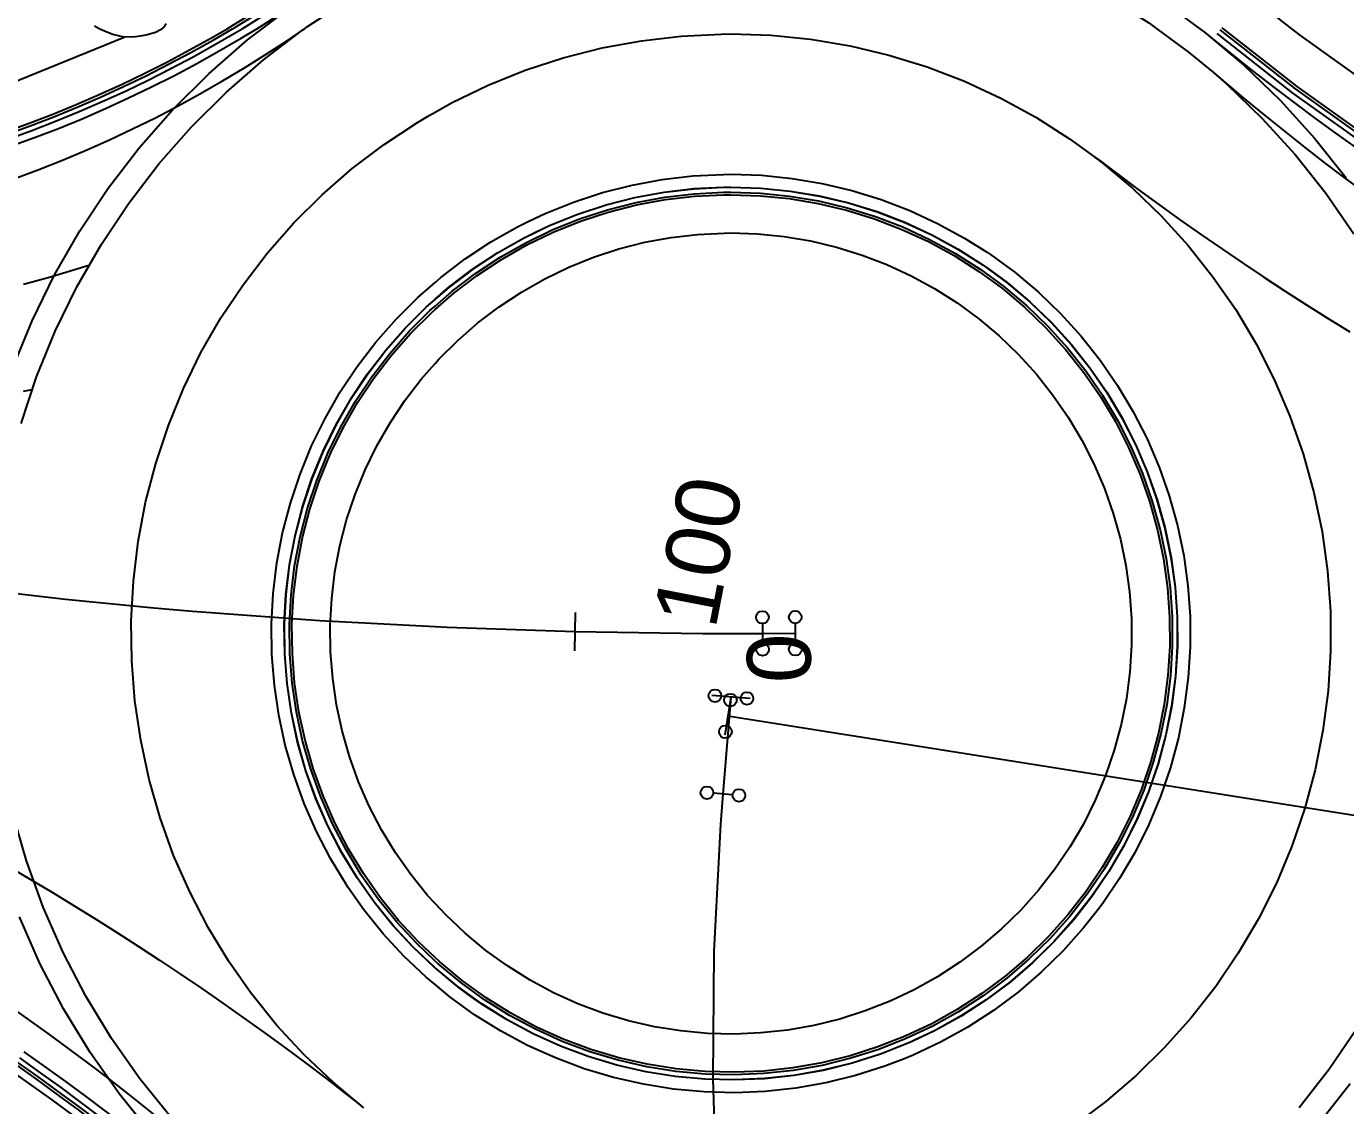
# Model space of a CAD drawing. Extents: x 383808 to 384559, y 802827 to 803490.
# Drawn here: x 384284 to 384335.7, y 802957.8 to 803000.1 of the extents above; entities that cross this region are included whole.
import ezdxf
from ezdxf.enums import TextEntityAlignment as Align

# ---------------------------------------------------------------- set-up
doc = ezdxf.new("R2010")
doc.units = 0
doc.layers.get('0').update_dxf_attribs({"linetype": 'CONTINUOUS'})
doc.styles.add('ARIAL', font='ARIAL.FON')

msp = doc.modelspace()

# ---------------------------------------------------------------- linework, layer by layer
at = {"color": 1}
for p, q in [((384331.2293, 803001.8295), (384333.5541, 803000)), ((384312.8271, 802976.6796), (384312.8313, 802975.9198)), ((384314.11, 802976.6868), (384314.1142, 802975.927)), ((384311.97, 802973.7714), (384311.2128, 802973.834)), ((384311.5334, 802973.4372), (384311.4144, 802972.6868)), ((384311.656, 802969.9685), (384310.8987, 802970.0311))]:
    msp.add_line(p, q, dxfattribs=at)
at = {"color": 7}
for p, q in [((384286.8434, 803000), (384286.6518, 803000.1008)), ((384289.465, 803000.19), (384289.3889, 803000.0705)), ((384286.9538, 802999.9419), (384286.8434, 803000)), ((384287.1364, 802999.8591), (384286.9538, 802999.9419)), ((384287.382, 802999.7698), (384287.1364, 802999.8591)), ((384287.8167, 802999.6608), (384287.382, 802999.7698)), ((384288.2646, 802999.6778), (384287.8167, 802999.6608)), ((384288.5233, 802999.7146), (384288.2646, 802999.6778)), ((384288.719, 802999.7579), (384288.5233, 802999.7146)), ((384289.0474, 802999.8512), (384288.719, 802999.7579)), ((384289.2496, 802999.9575), (384289.0474, 802999.8512)), ((384289.302, 803000), (384289.2496, 802999.9575)), ((384289.3192, 803000.014), (384289.302, 803000)), ((384289.3889, 803000.0705), (384289.3192, 803000.014)), ((384294.8856, 803000), (384295.0027, 803000.08)), ((384330.8188, 803000.0451), (384330.8761, 803000))]:
    msp.add_line(p, q, dxfattribs=at)
at = {"color": 3}
for p, q in [((384305.4938, 802977.1167), (384305.4581, 802975.6171)), ((384312.3389, 802973.741), (384310.844, 802973.8644)), ((384311.5914, 802973.8027), (384311.3564, 802972.3212))]:
    msp.add_line(p, q, dxfattribs=at)
at = {"color": 3, "linetype": 'CONTINUOUS'}
for points in [[(384311.5909, 803006.2928), (384313.5894, 803006.2262), (384315.5791, 803006.0265), (384317.551, 803005.6948), (384319.4964, 803005.2324), (384321.4067, 803004.6415), (384323.2735, 803003.9246), (384325.0883, 803003.085), (384326.8431, 803002.1263), (384328.5302, 803001.0529), (384329.9641, 803000)], [(384293.2322, 803000), (384294.245, 803000.7697), (384295.9141, 803001.8709), (384297.6528, 803002.8584), (384299.4535, 803003.7279), (384300, 803003.9482)], [(384205.2027, 803000), (384208.6195, 802998.417), (384213.1974, 802996.4064), (384217.8145, 802994.4877), (384222.4691, 802992.6618), (384227.1592, 802990.9293), (384231.8831, 802989.2909), (384236.6388, 802987.7474), (384241.4244, 802986.2993), (384246.238, 802984.9471), (384251.0777, 802983.6915), (384255.9415, 802982.5329), (384260.8276, 802981.4719), (384265.7338, 802980.5087), (384265.881, 802980.4814), (384269.1592, 802979.8964), (384270.6584, 802979.6439), (384275.5993, 802978.8777), (384280.5545, 802978.2105), (384285.522, 802977.6425), (384288.9854, 802977.3059), (384290.4999, 802977.174), (384295.4862, 802976.8052), (384300, 802976.5619)], [(384283.454, 802986.7002), (384284.2098, 802988.5515), (384285.0873, 802990.3483), (384286.0825, 802992.0827), (384287.191, 802993.7469), (384288.408, 802995.3336), (384289.7279, 802996.8357), (384291.145, 802998.2465), (384292.6529, 802999.5598), (384293.2322, 803000)], [(384329.9641, 803000), (384330.142, 802999.8694), (384331.6714, 802998.5812), (384333.1116, 802997.194), (384334.4562, 802995.7139), (384335.6991, 802994.1476)], [(384300, 802976.5619), (384300.4789, 802976.5361), (384305.4759, 802976.3669), (384310.4754, 802976.2977), (384312.8292, 802976.2997), (384314.1121, 802976.3069)], [(384311.5914, 802973.8027), (384311.2773, 802969.9998), (384311.1857, 802968.8192), (384310.9273, 802963.8262), (384310.8771, 802958.8269), (384311.0352, 802953.8297), (384311.4014, 802948.8435), (384311.9749, 802943.8769), (384312.7548, 802938.9384), (384313.7397, 802934.0368), (384314.1833, 802932.1194), (384314.928, 802929.1804), (384316.3175, 802924.3777), (384317.9058, 802919.6371), (384319.6903, 802914.9667), (384321.6677, 802910.3748), (384323.8347, 802905.8692), (384326.1875, 802901.4577), (384327.0448, 802900)], [(384311.4739, 802973.062), (384314.4398, 802972.5913), (384319.378, 802971.8078), (384324.3162, 802971.0242), (384329.2544, 802970.2406), (384334.1927, 802969.457), (384339.1309, 802968.6734), (384340.392, 802968.4733), (384344.0691, 802967.8899), (384349.0073, 802967.1063), (384353.9455, 802966.3227), (384358.8838, 802965.5391), (384363.822, 802964.7555), (384368.7602, 802963.9719), (384373.6984, 802963.1884), (384378.6366, 802962.4048), (384379.8979, 802962.2046), (384383.5748, 802961.6212), (384388.2534, 802960.8788), (384388.5131, 802960.8376), (384393.4513, 802960.054), (384398.3895, 802959.2705), (384400, 802959.0149)], [(384300, 802948.6274), (384298.3153, 802949.39), (384296.5526, 802950.3342), (384294.8567, 802951.3937), (384293.2352, 802952.5638), (384291.6952, 802953.8393), (384290.2436, 802955.2146), (384288.8868, 802956.6835), (384287.6309, 802958.2395), (384286.4815, 802959.8758), (384285.4436, 802961.585), (384284.5219, 802963.3595), (384283.7205, 802965.1915)], [(384335.8458, 802958.6378), (384334.6158, 802957.0612)]]:
    msp.add_lwpolyline(points, dxfattribs=at)
at = {"color": 2, "linetype": 'CONTINUOUS'}
for points in [[(384311.5909, 803006.2928), (384313.5894, 803006.2262), (384315.5791, 803006.0265), (384317.551, 803005.6948), (384319.4964, 803005.2324), (384321.4067, 803004.6415), (384323.2735, 803003.9246), (384325.0883, 803003.085), (384326.8431, 803002.1263), (384328.5302, 803001.0529), (384329.9641, 803000)], [(384293.2322, 803000), (384294.245, 803000.7697), (384294.7784, 803001.1391), (384295.9141, 803001.8709), (384297.6528, 803002.8584), (384299.4535, 803003.7279), (384300, 803003.9482)], [(384293.0124, 803000), (384293.2618, 803000.1524), (384294.1044, 803000.691), (384294.7784, 803001.1391)], [(384283.3707, 802995.3903), (384284.3105, 802995.732), (384285.2432, 802996.0924), (384286.1686, 802996.4714), (384287.0863, 802996.8688), (384287.9957, 802997.2845), (384288.8967, 802997.7182), (384289.7889, 802998.17), (384290.6718, 802998.6394), (384291.5452, 802999.1265), (384292.4086, 802999.6309), (384293.0124, 803000)], [(384283.454, 802986.7002), (384284.2098, 802988.5515), (384285.0873, 802990.3483), (384286.0825, 802992.0827), (384287.191, 802993.7469), (384288.408, 802995.3336), (384289.7279, 802996.8357), (384291.145, 802998.2465), (384292.6529, 802999.5598), (384293.2322, 803000)], [(384329.9641, 803000), (384330.142, 802999.8694), (384330.5815, 802999.5169), (384331.6714, 802998.5812), (384333.1116, 802997.194), (384334.4562, 802995.7139), (384335.6991, 802994.1476)], [(384330.5815, 802999.5169), (384331.2976, 802998.9368), (384332.0806, 802998.3149), (384332.8699, 802997.7008), (384333.6652, 802997.0946), (384334.4666, 802996.4964), (384335.2739, 802995.9063), (384336.087, 802995.3243)], [(384311.5909, 802993.7928), (384312.7567, 802993.7539), (384313.9173, 802993.6375), (384315.0676, 802993.444), (384316.2025, 802993.1743), (384317.3168, 802992.8295), (384318.4057, 802992.4114), (384319.4644, 802991.9216), (384320.488, 802991.3624), (384321.4721, 802990.7362), (384321.6882, 802990.586), (384322.4124, 802990.0458), (384323.3045, 802989.2944), (384324.1446, 802988.4852), (384324.929, 802987.6218), (384325.654, 802986.7081), (384326.3166, 802985.7481), (384326.9138, 802984.7461), (384327.4429, 802983.7065), (384327.9016, 802982.6341), (384328.2878, 802981.5334), (384328.5998, 802980.4095), (384328.8363, 802979.2672), (384328.9961, 802978.1118), (384329.0786, 802976.9482), (384329.0834, 802975.7818), (384329.0105, 802974.6176), (384328.8602, 802973.4609), (384328.6332, 802972.3168), (384328.3305, 802971.1903), (384327.9534, 802970.0865), (384327.5036, 802969.0102), (384326.9831, 802967.9663), (384326.3942, 802966.9595), (384325.7396, 802965.994), (384325.0221, 802965.0744), (384324.2449, 802964.2045), (384323.4115, 802963.3884), (384322.5256, 802962.6296), (384321.5911, 802961.9315), (384320.6122, 802961.2972), (384319.5932, 802960.7296), (384318.7226, 802960.3119), (384318.5386, 802960.2311), (384317.4532, 802959.8039), (384316.3417, 802959.45), (384315.2092, 802959.1709), (384314.0605, 802958.9679), (384312.9009, 802958.8419), (384311.7354, 802958.7934), (384310.5694, 802958.8226), (384309.4078, 802958.9295), (384308.256, 802959.1135), (384307.1189, 802959.3738), (384306.0018, 802959.7093), (384304.9094, 802960.1185), (384303.8468, 802960.5995), (384302.8186, 802961.1503), (384301.8293, 802961.7683), (384301.3951, 802962.0697), (384300.8834, 802962.4509), (384300, 802963.1825)], [(384300, 802989.3917), (384300.5437, 802989.8652), (384301.4724, 802990.571), (384302.4461, 802991.2133), (384303.4604, 802991.7894), (384303.9101, 802992.0172), (384304.5108, 802992.2966), (384305.5926, 802992.7327), (384306.7011, 802993.0958), (384307.8314, 802993.3842), (384308.9783, 802993.5967), (384310.1368, 802993.7323), (384311.3018, 802993.7904), (384311.5909, 802993.7928)], [(384300, 802963.1825), (384299.9851, 802963.1949), (384299.1383, 802963.9972), (384298.3469, 802964.854), (384297.6143, 802965.7617), (384296.9438, 802966.7162), (384296.3383, 802967.7132), (384295.8007, 802968.7484), (384295.3331, 802969.817), (384294.9379, 802970.9145), (384294.6166, 802972.0358), (384294.3707, 802973.176), (384294.2013, 802974.3301), (384294.1092, 802975.4929), (384294.0947, 802976.6593), (384294.158, 802977.824), (384294.2988, 802978.982), (384294.5163, 802980.1279), (384294.8097, 802981.2569), (384295.1777, 802982.3638), (384295.6186, 802983.4437), (384296.1304, 802984.4918), (384296.711, 802985.5036), (384297.3576, 802986.4744), (384298.0675, 802987.3999), (384298.8375, 802988.2761), (384299.6641, 802989.0991), (384300, 802989.3917)], [(384300, 802948.6274), (384298.3153, 802949.39), (384296.5526, 802950.3342), (384294.8567, 802951.3937), (384293.2352, 802952.5638), (384291.9572, 802953.6098), (384291.6952, 802953.8393), (384290.2436, 802955.2146), (384288.8868, 802956.6835), (384288.8025, 802956.7816), (384287.6309, 802958.2395), (384286.4815, 802959.8758), (384285.4436, 802961.585), (384284.5219, 802963.3595), (384283.7205, 802965.1915)], [(384283.8888, 802959.9013), (384284.705, 802959.3235), (384285.5153, 802958.7375), (384286.3197, 802958.1434), (384287.1181, 802957.5413), (384287.9105, 802956.9313), (384288.6967, 802956.3134), (384289.4767, 802955.6876), (384290.2504, 802955.0541), (384291.0178, 802954.4128), (384291.7787, 802953.764), (384291.9572, 802953.6098)], [(384335.8458, 802958.6378), (384334.6158, 802957.0612)]]:
    msp.add_lwpolyline(points, dxfattribs=at)
at = {"color": 7, "linetype": 'CONTINUOUS'}
for points in [[(384311.5909, 803005.2928), (384313.5228, 803005.2284), (384315.4461, 803005.0354), (384317.3523, 803004.7147), (384319.2329, 803004.2678), (384321.0795, 803003.6966), (384322.884, 803003.0036), (384324.6383, 803002.1919), (384326.3347, 803001.2652), (384327.9655, 803000.2275), (384328.2754, 803000)], [(384294.8889, 803000), (384295.0027, 803000.08), (384296.4366, 803001.0183), (384298.1174, 803001.9729), (384299.8581, 803002.8134), (384300, 803002.8706)], [(384291.8511, 803000), (384292.1008, 803000.1459), (384292.9438, 803000.6612), (384293.7762, 803001.1933), (384294.4422, 803001.6361)], [(384292.0691, 803000), (384292.1572, 803000.0515), (384293.0021, 803000.5679), (384293.8364, 803001.1012), (384294.5038, 803001.545)], [(384283.1713, 802995.9562), (384284.0998, 802996.2938), (384285.0214, 802996.6499), (384285.9357, 802997.0243), (384286.8423, 802997.4169), (384287.7409, 802997.8276), (384288.6311, 802998.2562), (384289.5125, 802998.7025), (384290.3848, 802999.1664), (384291.2477, 802999.6475), (384291.8511, 803000)], [(384283.2078, 802995.8525), (384284.1384, 802996.1908), (384285.0621, 802996.5477), (384285.9784, 802996.9229), (384286.887, 802997.3165), (384287.7876, 802997.7281), (384288.6798, 802998.1576), (384289.5632, 802998.6049), (384290.4375, 802999.0698), (384291.3023, 802999.552), (384292.0691, 803000)], [(384283.5426, 802994.1221), (384284.4786, 802994.4743), (384285.4072, 802994.8451), (384286.3283, 802995.2344), (384287.2414, 802995.6421), (384288.1462, 802996.068), (384289.0423, 802996.5118), (384289.9293, 802996.9735), (384290.8069, 802997.4528), (384291.6748, 802997.9496), (384292.5325, 802998.4637), (384293.3798, 802998.9948), (384294.2163, 802999.5427), (384294.8856, 803000)], [(384283.7821, 802984.519), (384284.3919, 802986.3533), (384285.1225, 802988.1429), (384285.9707, 802989.8798), (384286.9328, 802991.5563), (384288.0043, 802993.1651), (384289.1807, 802994.6989), (384290.4567, 802996.1509), (384291.8265, 802997.5147), (384293.2842, 802998.7842), (384294.8232, 802999.9538), (384294.8889, 803000)], [(384300, 802996.7305), (384300.6727, 802997.1025), (384302.0833, 802997.7836), (384303.5361, 802998.3693), (384305.0246, 802998.8568), (384306.5424, 802999.2441), (384308.0825, 802999.5294), (384309.6383, 802999.7115), (384311.2027, 802999.7896), (384311.5909, 802999.7928)], [(384311.5909, 802999.7928), (384313.1564, 802999.7406), (384314.715, 802999.5842), (384316.2596, 802999.3244), (384317.7836, 802998.9622), (384319.28, 802998.4993), (384320.7422, 802997.9377), (384322.1638, 802997.28), (384323.5385, 802996.5291), (384324.86, 802995.6882), (384325.8528, 802994.9703), (384326.1226, 802994.7612), (384327.3206, 802993.7521), (384328.4488, 802992.6654), (384329.502, 802991.506), (384330.4757, 802990.279), (384331.3655, 802988.9899), (384332.1674, 802987.6444), (384332.8779, 802986.2484), (384333.4938, 802984.8082), (384334.0124, 802983.3302), (384334.4314, 802981.8209), (384334.749, 802980.287), (384334.9636, 802978.7354), (384335.0744, 802977.173), (384335.0809, 802975.6066), (384334.983, 802974.0433), (384334.7812, 802972.49), (384334.4763, 802970.9536), (384334.0698, 802969.4408), (384333.5634, 802967.9586), (384332.9594, 802966.5133), (384332.2604, 802965.1116), (384331.4697, 802963.7595), (384330.5906, 802962.463), (384329.6271, 802961.228), (384328.5834, 802960.06), (384327.4643, 802958.964), (384326.2746, 802957.9451), (384325.0197, 802957.0077)], [(384328.2754, 803000), (384329.5236, 802999.0835), (384330.4963, 802998.2834), (384331.002, 802997.8383), (384332.3942, 802996.4973), (384333.694, 802995.0666), (384334.8955, 802993.5524), (384335.9936, 802991.9616)], [(384330.7492, 802999.9599), (384333.6933, 802997.6434), (384338.2321, 802994.4033), (384342.8234, 802991.494), (384344.0039, 802990.8012), (384347.4636, 802988.8929), (384352.1499, 802986.5823), (384356.88, 802984.5483), (384361.6524, 802982.7801), (384366.4657, 802981.2699), (384371.319, 802980.0118), (384376.2117, 802979.0021)], [(384330.8761, 803000), (384333.7596, 802997.7311), (384338.2935, 802994.4946), (384342.8797, 802991.5885), (384344.0589, 802990.8965), (384347.5148, 802988.9903), (384352.1959, 802986.6822), (384356.9209, 802984.6504), (384361.688, 802982.8842), (384366.496, 802981.3756), (384371.3439, 802980.1189), (384376.2313, 802979.1104)], [(384330.4963, 802998.2834), (384330.9602, 802997.887), (384331.7257, 802997.2435), (384332.4976, 802996.6078), (384333.2758, 802995.9798), (384334.0602, 802995.3596), (384334.8508, 802994.7472), (384335.6475, 802994.1429), (384336.4502, 802993.5465)], [(384297.2122, 802957.7051), (384297.0791, 802957.8088), (384296.0059, 802958.7042), (384294.8688, 802959.7815), (384293.806, 802960.9322), (384292.8223, 802962.1511), (384292.7712, 802962.2191), (384291.9219, 802963.4328), (384291.1089, 802964.7717), (384290.3869, 802966.1617), (384289.7591, 802967.5968), (384289.2283, 802969.0705), (384288.7968, 802970.5763), (384288.4666, 802972.1074), (384288.2392, 802973.6572), (384288.1155, 802975.2187), (384288.0961, 802976.785), (384288.181, 802978.349), (384288.37, 802979.904), (384288.6622, 802981.4429), (384289.0562, 802982.9589), (384289.5503, 802984.4453), (384290.1424, 802985.8954), (384290.8297, 802987.3029), (384291.6093, 802988.6615), (384292.4777, 802989.9652), (384293.4309, 802991.2081), (384294.4649, 802992.3847), (384295.5749, 802993.4899), (384296.7561, 802994.5186), (384298.0032, 802995.4664), (384299.3107, 802996.3289), (384299.7686, 802996.6025), (384300, 802996.7305)], [(384325.8528, 802994.9703), (384325.9492, 802994.8968), (384326.7471, 802994.294), (384327.55, 802993.6979), (384328.3579, 802993.1085), (384329.1706, 802992.5259), (384329.9882, 802991.95), (384330.8105, 802991.381), (384331.6375, 802990.8189), (384332.4692, 802990.2637), (384333.3055, 802989.7154), (384334.1464, 802989.1741), (384334.9917, 802988.6399), (384335.8414, 802988.1127)], [(384311.5909, 802994.2928), (384312.79, 802994.2528), (384313.9838, 802994.133), (384315.1669, 802993.934), (384316.3342, 802993.6566), (384317.4804, 802993.302), (384318.6004, 802992.8719), (384319.6893, 802992.3681), (384320.7422, 802991.7929), (384321.6471, 802991.2218), (384321.7545, 802991.1488), (384322.7216, 802990.4388), (384323.6392, 802989.6659), (384324.5033, 802988.8335), (384325.3101, 802987.9455), (384326.0558, 802987.0057), (384326.7374, 802986.0182), (384327.3516, 802984.9876), (384327.8958, 802983.9184), (384328.3676, 802982.8152), (384328.7648, 802981.6831), (384329.0858, 802980.5271), (384329.329, 802979.3522), (384329.4934, 802978.1637), (384329.5783, 802976.967), (384329.5832, 802975.7672), (384329.5082, 802974.5698), (384329.3537, 802973.38), (384329.1202, 802972.2032), (384328.8088, 802971.0445), (384328.4209, 802969.9091), (384327.9583, 802968.8022), (384327.4229, 802967.7284), (384326.8172, 802966.6928), (384326.1438, 802965.6998), (384325.8737, 802965.3383), (384325.4058, 802964.7538), (384324.6064, 802963.8592), (384323.7492, 802963.0197), (384322.838, 802962.2392), (384321.8768, 802961.5212), (384320.8699, 802960.8688), (384319.8218, 802960.2849), (384318.7371, 802959.7722), (384318.3539, 802959.6116), (384317.6207, 802959.3328), (384316.4775, 802958.9688), (384315.3125, 802958.6817), (384314.1311, 802958.4729), (384312.9383, 802958.3433), (384311.7396, 802958.2934), (384310.5402, 802958.3235), (384309.3454, 802958.4334), (384308.1607, 802958.6227), (384306.9912, 802958.8904), (384305.8421, 802959.2355), (384304.7185, 802959.6564), (384303.6255, 802960.1511), (384302.5679, 802960.7176), (384301.5504, 802961.3533), (384301.0623, 802961.6932), (384300.5775, 802962.0554), (384300, 802962.5337)], [(384300, 802990.0543), (384300.2281, 802990.253), (384301.1833, 802990.9789), (384302.1848, 802991.6396), (384303.2281, 802992.2322), (384303.6709, 802992.4568), (384304.3085, 802992.7539), (384305.4212, 802993.2024), (384306.5614, 802993.5759), (384307.7239, 802993.8725), (384308.9036, 802994.0911), (384310.0953, 802994.2306), (384311.2936, 802994.2903), (384311.5909, 802994.2928)], [(384311.5909, 802993.5928), (384312.7434, 802993.5544), (384313.8907, 802993.4392), (384315.0279, 802993.248), (384316.1498, 802992.9813), (384317.2514, 802992.6406), (384318.3278, 802992.2272), (384319.3744, 802991.743), (384320.3863, 802991.1901), (384321.3592, 802990.5711), (384322.2887, 802989.8886), (384323.1707, 802989.1458), (384324.0012, 802988.3458), (384324.7765, 802987.4923), (384325.4933, 802986.589), (384326.1483, 802985.64), (384326.7387, 802984.6495), (384327.2617, 802983.6218), (384327.7152, 802982.5616), (384328.097, 802981.4735), (384328.4054, 802980.3624), (384328.6392, 802979.2332), (384328.7972, 802978.091), (384328.8788, 802976.9408), (384328.8835, 802975.7876), (384328.8115, 802974.6368), (384328.6629, 802973.4933), (384328.4385, 802972.3622), (384328.1392, 802971.2486), (384327.7664, 802970.1574), (384327.3217, 802969.0935), (384326.8072, 802968.0615), (384326.2251, 802967.0661), (384325.5779, 802966.1117), (384324.8686, 802965.2026), (384324.1003, 802964.3427), (384323.2764, 802963.5359), (384322.4006, 802962.7858), (384321.4768, 802962.0957), (384320.5091, 802961.4686), (384319.5017, 802960.9075), (384318.4592, 802960.4146), (384317.3862, 802959.9924), (384316.2874, 802959.6425), (384315.1678, 802959.3666), (384314.0323, 802959.1659), (384312.8859, 802959.0413), (384311.7338, 802958.9934), (384310.581, 802959.0223), (384309.4328, 802959.1279), (384308.2941, 802959.3098), (384307.17, 802959.5672), (384306.0656, 802959.8989), (384304.9858, 802960.3033), (384303.9353, 802960.7789), (384302.9188, 802961.3233), (384301.9408, 802961.9343), (384301.0058, 802962.6091), (384300.1177, 802963.3446), (384300, 802963.4561)], [(384300, 802989.1266), (384300.67, 802989.7101), (384301.5881, 802990.4078), (384302.5506, 802991.0428), (384303.5533, 802991.6123), (384304.5917, 802992.1137), (384305.6612, 802992.5448), (384306.757, 802992.9037), (384307.8743, 802993.1889), (384309.0082, 802993.3989), (384310.1535, 802993.533), (384311.3051, 802993.5904), (384311.5909, 802993.5928)], [(384311.5909, 802993.4928), (384312.7367, 802993.4546), (384313.8774, 802993.3401), (384315.008, 802993.1499), (384316.1234, 802992.8849), (384317.2186, 802992.5461), (384318.2889, 802992.135), (384319.3294, 802991.6537), (384320.3355, 802991.104), (384321.3028, 802990.4886), (384322.2269, 802989.8101), (384323.1037, 802989.0715), (384323.9294, 802988.2762), (384324.7003, 802987.4276), (384325.413, 802986.5295), (384326.0642, 802985.586), (384326.6511, 802984.6012), (384327.1712, 802983.5795), (384327.622, 802982.5254), (384328.0016, 802981.4436), (384328.3082, 802980.3389), (384328.5406, 802979.2162), (384328.6977, 802978.0806), (384328.7788, 802976.937), (384328.7836, 802975.7906), (384328.7119, 802974.6464), (384328.5642, 802973.5095), (384328.3411, 802972.3849), (384328.0435, 802971.2778), (384327.6729, 802970.1929), (384327.2308, 802969.1351), (384326.7192, 802968.1091), (384326.1405, 802967.1195), (384325.497, 802966.1706), (384324.7918, 802965.2667), (384324.028, 802964.4118), (384323.2089, 802963.6096), (384322.3381, 802962.8638), (384321.4197, 802962.1777), (384320.4575, 802961.5543), (384319.456, 802960.9964), (384318.4195, 802960.5064), (384317.3527, 802960.0866), (384316.2603, 802959.7387), (384315.1471, 802959.4645), (384314.0182, 802959.2649), (384312.8784, 802959.1411), (384311.733, 802959.0934), (384310.5869, 802959.1221), (384309.4452, 802959.2272), (384308.3131, 802959.408), (384307.1956, 802959.6639), (384306.0976, 802959.9936), (384305.024, 802960.3958), (384303.9795, 802960.8686), (384302.9689, 802961.4099), (384301.9966, 802962.0173), (384301.0669, 802962.6882), (384300.184, 802963.4195), (384300, 802963.5938)], [(384300, 802988.994), (384300.7331, 802989.6325), (384301.6459, 802990.3262), (384302.6029, 802990.9576), (384303.5997, 802991.5237), (384304.6321, 802992.0223), (384305.6954, 802992.4509), (384306.785, 802992.8077), (384307.8958, 802993.0912), (384309.0231, 802993.3), (384310.1618, 802993.4333), (384311.3068, 802993.4905), (384311.5909, 802993.4928)], [(384311.5909, 802991.9928), (384312.6368, 802991.9579), (384313.678, 802991.8535), (384314.71, 802991.6798), (384315.7281, 802991.4379), (384316.7279, 802991.1286), (384317.7048, 802990.7535), (384318.6545, 802990.314), (384319.5729, 802989.8123), (384320.4558, 802989.2506), (384321.2993, 802988.6312), (384322.0997, 802987.9571), (384322.8534, 802987.2311), (384323.5571, 802986.4565), (384324.2075, 802985.6368), (384324.802, 802984.7755), (384325.3377, 802983.8766), (384325.8124, 802982.944), (384326.2239, 802981.9818), (384326.5704, 802980.9944), (384326.8503, 802979.986), (384327.0625, 802978.9613), (384327.2059, 802977.9247), (384327.2799, 802976.8808), (384327.2842, 802975.8344), (384327.2188, 802974.7899), (384327.084, 802973.7522), (384326.8803, 802972.7257), (384326.6087, 802971.7151), (384326.2704, 802970.7248), (384325.8669, 802969.7593), (384325.3999, 802968.8228), (384324.8716, 802967.9195), (384324.2843, 802967.0533), (384323.6406, 802966.2283), (384322.9433, 802965.4479), (384322.1957, 802964.7157), (384321.4009, 802964.035), (384320.5625, 802963.4087), (384319.6843, 802962.8396), (384318.7701, 802962.3304), (384317.824, 802961.8831), (384316.8502, 802961.4999), (384315.8531, 802961.1824), (384314.837, 802960.932), (384313.8065, 802960.7499), (384312.7661, 802960.6368), (384311.7206, 802960.5933), (384310.6744, 802960.6196), (384309.6324, 802960.7154), (384308.599, 802960.8805), (384307.5789, 802961.1141), (384306.5767, 802961.4151), (384305.5967, 802961.7821), (384304.6433, 802962.2137), (384303.7209, 802962.7078), (384302.8333, 802963.2623), (384301.9847, 802963.8746), (384301.1788, 802964.5421), (384300.4191, 802965.2619), (384300, 802965.7156)], [(384300, 802986.8737), (384300.1493, 802987.0436), (384300.8909, 802987.7819), (384301.68, 802988.4692), (384302.5132, 802989.1024), (384303.3867, 802989.6786), (384304.2966, 802990.1955), (384305.239, 802990.6505), (384306.2096, 802991.0417), (384307.2041, 802991.3675), (384308.2181, 802991.6262), (384309.247, 802991.8169), (384310.2864, 802991.9385), (384311.3316, 802991.9907), (384311.5909, 802991.9928)], [(384283.872, 802989.9878), (384284.836, 802990.2537), (384285.7958, 802990.5344), (384286.4413, 802990.7323)], [(384300, 802962.5337), (384299.6535, 802962.8207), (384298.7825, 802963.6459), (384297.9685, 802964.5272), (384297.2149, 802965.4608), (384296.5828, 802966.3551), (384296.5253, 802966.4426), (384295.9025, 802967.4681), (384295.3495, 802968.5328), (384294.8686, 802969.632), (384294.4621, 802970.7608), (384294.1316, 802971.9142), (384293.8787, 802973.087), (384293.7045, 802974.2741), (384293.6097, 802975.4701), (384293.5948, 802976.6698), (384293.6599, 802977.8678), (384293.8047, 802979.0588), (384294.0285, 802980.2375), (384294.3303, 802981.3987), (384294.7087, 802982.5372), (384295.1622, 802983.648), (384295.6887, 802984.7261), (384296.2858, 802985.7667), (384296.951, 802986.7653), (384297.6811, 802987.7173), (384298.4731, 802988.6185), (384299.3234, 802989.465), (384300, 802990.0543)], [(384300, 802963.4561), (384299.2806, 802964.1377), (384298.4982, 802964.9848), (384297.774, 802965.8821), (384297.1111, 802966.8257), (384296.5126, 802967.8113), (384295.9811, 802968.8346), (384295.5189, 802969.8911), (384295.1282, 802970.9759), (384294.8106, 802972.0845), (384294.5675, 802973.2117), (384294.4, 802974.3526), (384294.309, 802975.5021), (384294.2947, 802976.6551), (384294.3573, 802977.8065), (384294.4964, 802978.9512), (384294.7114, 802980.0841), (384295.0015, 802981.2002), (384295.3653, 802982.2944), (384295.8011, 802983.362), (384296.3071, 802984.3981), (384296.881, 802985.3983), (384297.5203, 802986.358), (384298.2221, 802987.273), (384298.9832, 802988.1392), (384299.8004, 802988.9528), (384300, 802989.1266)], [(384300, 802963.5938), (384299.3518, 802964.2079), (384298.5739, 802965.0501), (384297.8539, 802965.9423), (384297.1948, 802966.8804), (384296.5998, 802967.8603), (384296.0713, 802968.8777), (384295.6119, 802969.9281), (384295.2233, 802971.0067), (384294.9076, 802972.1088), (384294.6659, 802973.2295), (384294.4994, 802974.3638), (384294.4089, 802975.5067), (384294.3947, 802976.653), (384294.4569, 802977.7978), (384294.5952, 802978.9359), (384294.809, 802980.0622), (384295.0974, 802981.1718), (384295.4591, 802982.2597), (384295.8924, 802983.3211), (384296.3955, 802984.3513), (384296.9661, 802985.3457), (384297.6016, 802986.2998), (384298.2994, 802987.2095), (384299.0561, 802988.0707), (384299.8686, 802988.8796), (384300, 802988.994)], [(384300, 802965.7156), (384299.7091, 802966.0306), (384299.0519, 802966.8449), (384298.4503, 802967.7012), (384297.9072, 802968.5957), (384297.4248, 802969.5244), (384297.0054, 802970.4831), (384296.6507, 802971.4677), (384296.3625, 802972.4737), (384296.1419, 802973.4966), (384295.99, 802974.532), (384295.9073, 802975.5752), (384295.8943, 802976.6216), (384295.9511, 802977.6665), (384296.0774, 802978.7054), (384296.2726, 802979.7335), (384296.5358, 802980.7463), (384296.8659, 802981.7393), (384297.2615, 802982.7082), (384297.7207, 802983.6485), (384298.2415, 802984.5562), (384298.8216, 802985.4271), (384299.4585, 802986.2575), (384300, 802986.8737)], [(384283.8808, 802985.7948), (384284.2149, 802985.8611)], [(384300, 802949.7245), (384298.7578, 802950.2868), (384297.0539, 802951.1995), (384295.4145, 802952.2236), (384293.847, 802953.3547), (384292.3875, 802954.562), (384292.3584, 802954.5877), (384290.9552, 802955.9172), (384289.7773, 802957.1835), (384289.6436, 802957.3371), (384288.4296, 802958.8413), (384287.3185, 802960.423), (384286.3152, 802962.0752), (384285.4242, 802963.7906), (384284.6495, 802965.5615), (384283.9944, 802967.3801), (384283.462, 802969.2383)], [(384283.2515, 802967.1862), (384284.1141, 802966.6803), (384284.9724, 802966.1672), (384285.8264, 802965.647), (384286.6761, 802965.1197), (384287.5214, 802964.5854), (384288.3622, 802964.044), (384289.1984, 802963.4956), (384290.03, 802962.9403), (384290.857, 802962.3781), (384291.6793, 802961.809), (384292.4968, 802961.2331), (384293.3094, 802960.6503), (384294.1172, 802960.0609), (384294.92, 802959.4647), (384295.7179, 802958.8618), (384296.5107, 802958.2523), (384297.0791, 802957.8088)], [(384283.1936, 802961.7754), (384284.0122, 802961.201), (384284.825, 802960.6185), (384285.632, 802960.0279), (384286.433, 802959.4293), (384287.228, 802958.8227), (384288.0169, 802958.2081), (384288.7996, 802957.5857), (384289.576, 802956.9555), (384290.3461, 802956.3176), (384291.1098, 802955.672), (384291.8669, 802955.0188), (384292.3875, 802954.562)], [(384336.1221, 802960.8261), (384335.0373, 802959.2263), (384333.8483, 802957.7022)], [(384283.5446, 802959.4099), (384284.3558, 802958.8355), (384285.1613, 802958.253), (384285.9608, 802957.6625), (384286.7545, 802957.0641), (384287.5421, 802956.4577), (384288.3236, 802955.8435), (384289.0989, 802955.2215), (384289.868, 802954.5917), (384290.6308, 802953.9544), (384291.3871, 802953.3094), (384291.5645, 802953.1562)], [(384283.6077, 802959.5), (384284.4198, 802958.925), (384285.2262, 802958.3418), (384286.0266, 802957.7507), (384286.8211, 802957.1516), (384287.6096, 802956.5445), (384288.392, 802955.9296), (384289.1682, 802955.3069), (384289.9381, 802954.6765), (384290.7017, 802954.0384), (384291.4589, 802953.3927), (384291.6365, 802953.2393)]]:
    msp.add_lwpolyline(points, dxfattribs=at)
at = {"color": 1, "linetype": 'CONTINUOUS'}
for points in [[(384292.4373, 803000), (384293.1028, 803000.4068), (384293.9403, 803000.9421), (384294.6103, 803001.3876)], [(384242.4113, 803000), (384245.177, 802999.1631), (384249.7326, 802997.8834), (384254.3129, 802996.6951), (384258.9379, 802995.6946), (384263.6517, 802995.1338), (384268.435, 802995.0356), (384268.579, 802995.0399), (384271.7931, 802995.2478), (384273.2657, 802995.4146), (384278.1215, 802996.2913), (384282.9797, 802997.6937), (384287.8167, 802999.6608)], [(384283.271, 802995.6733), (384284.2051, 802996.0129), (384285.1323, 802996.3711), (384286.0522, 802996.7478), (384286.9643, 802997.1429), (384287.8683, 802997.5561), (384288.7639, 802997.9872), (384289.6507, 802998.4362), (384290.5283, 802998.9029), (384291.3965, 802999.387), (384292.2547, 802999.8884), (384292.4373, 803000)], [(384330.6289, 802999.8129), (384333.5786, 802997.4919), (384338.126, 802994.2456), (384342.7261, 802991.3308), (384343.9088, 802990.6367), (384347.3751, 802988.7248), (384352.0703, 802986.4097), (384356.8095, 802984.3718), (384361.591, 802982.6003), (384366.4134, 802981.0872), (384371.276, 802979.8267), (384376.178, 802978.8151)], [(384333.5541, 803000), (384333.9297, 802999.7044), (384338.4757, 802996.4489), (384343.0745, 802993.5265), (384344.257, 802992.8307), (384347.7225, 802990.9142), (384352.4169, 802988.5941), (384357.1555, 802986.5522), (384361.9365, 802984.7776), (384366.7586, 802983.2622), (384371.6209, 802982.0003), (384376.5228, 802980.9879), (384381.4575, 802980.1824), (384382.7188, 802979.9822), (384386.3957, 802979.3988), (384391.0743, 802978.6564), (384391.334, 802978.6152), (384396.2722, 802977.8316), (384400, 802977.2401)], [(384311.5909, 802993.7878), (384312.7564, 802993.7489), (384313.9167, 802993.6325), (384315.0666, 802993.4391), (384316.2011, 802993.1694), (384317.3152, 802992.8248), (384318.4038, 802992.4068), (384319.4621, 802991.9171), (384320.4855, 802991.358), (384321.4693, 802990.732), (384322.4093, 802990.0419), (384323.3012, 802989.2907), (384324.141, 802988.4817), (384324.9252, 802987.6186), (384325.65, 802986.7051), (384326.3124, 802985.7454), (384326.9094, 802984.7437), (384327.4384, 802983.7044), (384327.8969, 802982.6322), (384328.283, 802981.5319), (384328.595, 802980.4083), (384328.8313, 802979.2664), (384328.9911, 802978.1113), (384329.0736, 802976.9481), (384329.0784, 802975.782), (384329.0056, 802974.6181), (384328.8553, 802973.4617), (384328.6284, 802972.3179), (384328.3257, 802971.1917), (384327.9487, 802970.0882), (384327.4991, 802969.0123), (384326.9787, 802967.9687), (384326.39, 802966.9621), (384325.7355, 802965.997), (384325.0182, 802965.0776), (384324.2413, 802964.208), (384323.4081, 802963.3921), (384322.5225, 802962.6335), (384321.5882, 802961.9356), (384320.6096, 802961.3015), (384319.5909, 802960.734), (384318.5366, 802960.2357), (384317.4515, 802959.8086), (384316.3404, 802959.4548), (384315.2081, 802959.1758), (384314.0598, 802958.9729), (384312.9005, 802958.8469), (384311.7354, 802958.7984), (384310.5696, 802958.8276), (384309.4084, 802958.9345), (384308.2569, 802959.1184), (384307.1202, 802959.3787), (384306.0034, 802959.7141), (384304.9113, 802960.1231), (384303.849, 802960.604), (384302.8211, 802961.1546), (384301.8321, 802961.7725), (384300.8864, 802962.4548), (384300, 802963.189)], [(384300, 802989.385), (384300.5469, 802989.8613), (384301.4753, 802990.5669), (384302.4487, 802991.2091), (384303.4627, 802991.785), (384304.5128, 802992.292), (384305.5943, 802992.728), (384306.7025, 802993.091), (384307.8324, 802993.3793), (384308.979, 802993.5917), (384310.1373, 802993.7273), (384311.3019, 802993.7854), (384311.5909, 802993.7878)], [(384300, 802963.189), (384299.9884, 802963.1987), (384299.1419, 802964.0007), (384298.3506, 802964.8573), (384297.6183, 802965.7647), (384296.9479, 802966.7189), (384296.3427, 802967.7157), (384295.8052, 802968.7505), (384295.3378, 802969.8189), (384294.9426, 802970.916), (384294.6214, 802972.037), (384294.3756, 802973.1769), (384294.2063, 802974.3307), (384294.1142, 802975.4932), (384294.0997, 802976.6592), (384294.163, 802977.8236), (384294.3037, 802978.9812), (384294.5212, 802980.1268), (384294.8145, 802981.2555), (384295.1824, 802982.362), (384295.6232, 802983.4417), (384296.1349, 802984.4895), (384296.7152, 802985.5009), (384297.3617, 802986.4715), (384298.0714, 802987.3968), (384298.8411, 802988.2727), (384299.6675, 802989.0955), (384300, 802989.385)], [(384283.7167, 802959.6556), (384284.5304, 802959.0795), (384285.3383, 802958.4952), (384286.1403, 802957.903), (384286.9363, 802957.3027), (384287.7263, 802956.6945), (384288.5102, 802956.0784), (384289.2878, 802955.4545), (384290.0592, 802954.8229), (384290.8243, 802954.1836), (384291.5829, 802953.5367), (384291.7609, 802953.383)], [(384283.3724, 802959.1642), (384284.1812, 802958.5915), (384284.9842, 802958.0108), (384285.7814, 802957.4221), (384286.5727, 802956.8254), (384287.3579, 802956.2209), (384288.1371, 802955.6085), (384288.91, 802954.9884), (384289.6768, 802954.3606), (384290.4372, 802953.7251), (384291.1913, 802953.0821), (384291.3682, 802952.9293)]]:
    msp.add_lwpolyline(points, dxfattribs=at)
at = {"color": 1}
for centre, radius in [((384312.8257, 802976.9273), 0.2477), ((384314.1086, 802976.9345), 0.2477), ((384312.8327, 802975.6701), 0.2497), ((384314.1156, 802975.6772), 0.2497), ((384310.9639, 802973.8545), 0.2497), ((384311.5723, 802973.6818), 0.2477), ((384312.2169, 802973.751), 0.2477), ((384311.3752, 802972.4401), 0.2497), ((384310.6498, 802970.0516), 0.2497), ((384311.9028, 802969.9482), 0.2477)]:
    msp.add_circle(centre, radius, dxfattribs=at)

# ---------------------------------------------------------------- texts
at = {"color": 2, "style": 'ARIAL'}
for s, rotation, p in [('100', 79.014, (384308.5232, 802976.8883)), ('0', 270, (384314.7159, 802976.2928))]:
    msp.add_text(s, height=2.5, rotation=rotation, dxfattribs=at).set_placement(p, align=Align.TOP_LEFT)

doc.saveas('drawing.dxf')
